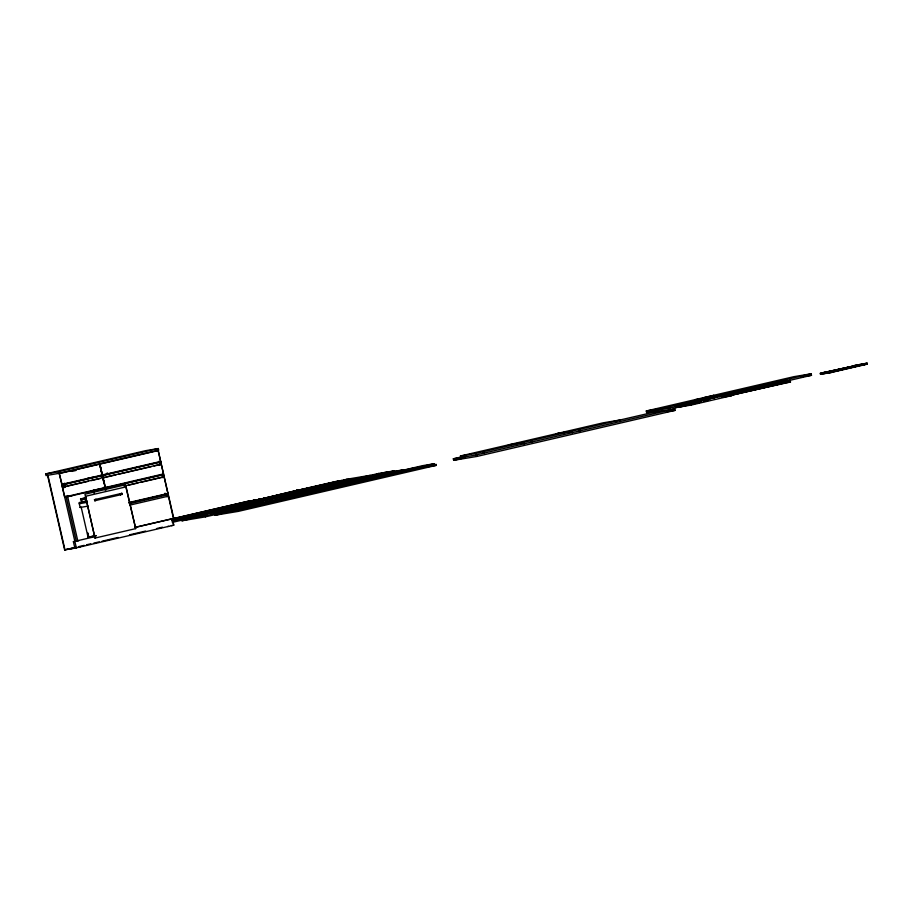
<?xml version="1.0" encoding="UTF-8"?>
<svg xmlns="http://www.w3.org/2000/svg" width="913" height="913" viewBox="0 0 913 913"><rect width="100%" height="100%" fill="white"/><g stroke="black" fill="none" stroke-linecap="round" stroke-linejoin="round"><path stroke-width="1.37" d="M126.028 486.869L85.502 496.284L95.009 538.065L84.966 494.207L125.366 484.814L126.028 487.302L126.017 486.663M102.998 478.013L102.952 477.431M105.212 487.462L105.817 490.224M105.349 487.736L102.941 477.636M105.52 487.702L103.032 477.921M164.112 476.54L163.963 476.826M168.391 496.147L129.646 505.151M678.359 405.749C678.952 408.647 677.423 404.071 675.278 406.159L675.62 407.655L691.221 405.064L731.553 395.683L731.21 394.176M678.382 405.646C680.55 403.341 681.714 408.453 681.258 405.167L790.144 380.481L790.487 381.988L726.657 396.185M726.874 394.918L727.17 396.094L726.326 395.009M784.45 382.079L784.438 381.497M102.13 474.634L102.598 475.137L102.359 474.543M680.756 405.68L721.601 395.786M719.524 396.082L719.752 396.687M677.834 406.182L717.47 396.995M45.65 473.915L145.726 450.645L158.337 448.545L158.725 450.212L58.637 473.482L58.261 471.816L45.65 473.915L46.027 475.582L59.231 473.299L76.338 547.834M58.261 471.816L158.337 448.545M71.887 471.416L76.007 470.457M163.37 474.475L64.743 497.402L61.822 484.381L160.734 461.407M61.924 484.803L160.54 461.875M61.958 484.963L160.517 462.046M62.438 487.051L161.339 464.078M67.06 486.241L88.413 481.277M91.083 480.649L100.304 478.503M104.322 477.579L105.178 477.373M106.65 477.031L116.134 474.828M118.838 474.201L151.353 466.646M154.069 466.007L156.774 465.379M158.132 465.071L159.102 464.843M64.709 496.98L163.495 473.915M105.349 488.147L163.404 474.646M123.997 486.013L164.123 476.632M128.493 485.214L137.977 483.011M140.693 482.384L161.989 477.431M86.187 498.92L80.766 499.868L80.561 498.955L86.084 497.676M80.766 499.868L81.417 499.719M86.484 498.875L85.537 499.08L85.331 498.156L80.561 498.955M79.522 503.645L79.294 502.641L86.016 501.089M94.484 499.651L121.886 493.328L122.125 494.412L94.735 500.735L94.484 499.651L95.34 500.632L94.735 500.735M88.047 506.133L80.139 507.457L79.283 503.702L80.333 503.462M80.139 507.457L81.189 507.206M129.03 502.492L167.969 493.454M129.075 502.915L167.866 493.899M129.11 503.086L167.809 493.91M129.635 503.577L166.04 495.108M81.268 507.525L88.082 537.312L95.876 535.509M87.762 533.124L88.687 537.186L91.494 536.536M135.215 527.303L172.26 518.687L173.744 525.192L74.877 548.177L73.394 541.671L95.431 536.547M135.044 527.452L247.982 501.237L249.477 500.986L249.706 501.979M171.724 519.075L249.477 500.986M171.439 519.383L212.957 509.968L210.686 510.869M210.572 511.326L210.835 510.207L213.676 510.858M269.951 497.539L252.639 500.484L211.428 510.595M254.031 501.18L253.803 500.176L256.427 500.198M172.237 519.451L215.171 509.568M301.473 489.391L214.041 510.219M302.146 489.859L302.009 489.208L336.441 481.322L338.095 481.562M171.496 519.748L217.967 509.625M218.903 508.861L218.298 509.511M219.154 508.781L341.428 480.489M172.317 519.702L218.036 509.089L225.876 507.788L226.104 508.815M218.663 508.929L219.337 508.792M307.225 489.014L307.179 488.352L346.826 479.234L370.199 475.331L370.427 476.335M171.952 520.033L310.854 487.884M347.088 479.987L311.219 488.227M95.009 538.065L135.695 528.627L126.051 486.663M349.28 479.656L349.656 479.04L172.066 520.296L189.151 516.861M175.182 519.817L203.633 513.197M206.349 512.57L211.77 511.314M214.475 510.675L218.538 509.739M223.034 508.689L222.441 508.301M226.276 507.936L242.801 504.09M245.563 503.451L251.064 502.173M253.825 501.534L263.458 499.297M265.797 498.11L265.318 498.897L264.154 498.452M306.003 489.391L265.238 498.76L263.595 498.475M343.334 480.649L344.76 479.896L343.334 480.649L345.468 480.774M174.063 520.09L191.673 515.993M194.389 515.366L199.799 514.11M206.578 512.535L220.124 509.386M223.263 508.655L222.669 508.267M220.649 509.089L224.084 507.97M225.134 508.221L243.029 504.056M245.791 503.417L263.697 499.251M267.189 498.43L266.585 498.042M269.05 497.996L311.196 488.352M346.826 480.067L312.748 487.976L306.677 488.581M191.639 516.267L197.288 514.966M199.993 514.339L224.381 508.678M225.739 508.358L226.47 508.199M226.686 507.594L240.176 504.992M242.926 504.341L267.714 498.589M269.278 497.562L269.324 498.224L270.431 497.459L270.659 498.464M269.769 497.448L272.336 497.539M273.455 497.265L291.361 493.1M293.883 492.506L312.018 488.307M316.035 487.907L313.307 487.359L313.399 487.976L314.506 487.211L314.734 488.215M316.777 487.177L346.13 480.352M180.888 519.052L183.65 518.401M185.407 518.036L185.156 519.143L183.616 519.406L183.878 518.287L236.718 506.007L238.361 506.247M238.613 506.087L291.338 493.305L292.993 493.556M294.659 492.643L292.753 493.511L326.489 485.145L328.132 485.385M249.26 504.923L249.021 503.919L238.932 505.608L185.111 518.116L185.339 519.12L198.201 516.792M347.1 482.075L343.094 482.224L350.877 480.923L328.703 484.735L294.363 492.723L294.591 493.716M676.636 406.65L646.621 412.493L646.278 410.987L694.337 399.826L712.3 396.778L811.155 373.794L811.497 375.3L723.29 395.786M695.147 399.632L794.002 376.658L811.155 373.794M394.77 471.77L394.542 470.777L377.811 473.63L172.158 521.369L172.386 522.373L183.456 519.794M238.852 506.144L238.133 506.201L240.039 505.334M240.153 505.836L239.777 506.453M183.878 518.287L195.211 516.427L249.215 503.896L259.315 502.207L259.543 503.211M238.498 505.597L249.842 503.736L303.846 491.194M338.985 483.023L304.463 491.034L304.691 492.039M221.962 513.015L205.345 516.872L181.961 520.775L181.733 519.771L184.506 519.132M334.078 484.358L339.613 483.068M335.242 484.05L385.788 472.295M386.758 472.067L386.199 472.717M646.278 410.987L661.936 408.385L711.478 396.961L711.832 398.467M205.505 514.715L205.733 515.719L195.633 517.397L195.405 516.404L259.315 502.207M250.253 504.706L250.025 503.702L313.946 489.505L314.175 490.509M293.13 492.894L314.757 489.322L349.086 481.345L349.314 482.338M350.387 481.037L350.124 482.155L347.533 482.589M350.877 480.923L394.542 470.777M200.963 516.153L203.725 515.514M213.574 513.232L216.335 512.592M646.621 412.493L656.23 410.257M181.961 520.775L188.888 519.166M343.505 483.171L346.221 482.532M382.741 474.052L385.446 473.413M464.945 456.546L460.791 457.504L460.437 456.009L507.525 445.065L524.062 442.303L524.404 443.809M508.336 444.871L555.412 433.937L571.949 431.176L572.291 432.671M675.278 406.159L715.609 396.778L732.021 393.994L732.363 395.489M716.431 396.596L777.146 383.015M181.733 519.771L205.105 515.879L403.158 469.841L403.386 470.834M229.357 511.326L229.129 510.333L239.16 508.119L237.243 508.438L237.471 509.443M719.684 396.539L776.358 383.3M460.437 456.009L475.867 453.43L524.062 442.303M571.949 431.176L523.754 442.303L524.096 443.809M465.79 455.907L453.327 458.805L453.67 460.312L477.043 456.409L675.095 410.371L674.753 408.876L651.38 412.767L571.641 431.176L556.222 433.743L603.299 422.799L619.836 420.037L620.178 421.544M820.296 373.303L867.122 363.112L867.35 364.116L831.07 372.55L820.525 374.307L820.296 373.303L867.122 363.112M214.692 514.281L238.065 510.378L436.117 464.34L436.346 465.345L238.304 511.383L214.92 515.274L214.692 514.281L231.309 510.413M234.082 509.774L238.236 508.803M241.009 508.164L246.544 506.875M257.626 504.296L270.088 501.397M281.17 498.829L289.478 496.889M292.251 496.25L297.786 494.96M304.714 493.351L313.022 491.422M319.949 489.813L412.744 468.243L412.973 469.236M728.369 394.941L742.201 391.723M744.974 391.084L790.144 380.481M828.091 371.831L859.658 364.538L859.886 365.542L829.118 372.698L828.89 371.694M336.908 486.287L342.455 485.008M381.235 475.993L385.389 475.022M678.051 406.993L683.563 405.726M233.979 510.378L236.684 509.751M238.464 509.226L238.692 510.219L222.156 512.98L221.927 511.976L238.464 509.226L335.858 486.583L336.087 487.576M319.322 489.334L336.669 486.389L434.074 463.747L434.303 464.751M675.62 407.655L683.769 405.863M47.533 475.251L64.629 549.888L75.962 547.275M78.358 546.693L84.201 545.358M86.598 544.776L90.718 543.817M93.811 543.121L99.3 541.843M102.051 541.215L118.176 537.437M129.509 534.824L145.646 531.058M156.968 528.444L162.491 527.2M376.316 477.488L379.066 476.848M688.276 404.847L678.142 406.981M68.795 549.044L72.606 548.165M681.098 406.742L689.201 404.858M691.894 404.242L701.31 402.051M703.957 401.435L708.032 400.487M731.324 395.135L740.534 392.967M743.011 392.35L751.342 390.422M754.846 389.668L779.759 383.871M820.525 374.307L830.67 371.99M833.341 371.374L842.699 369.194M845.381 368.578L856.816 365.873L856.577 364.869M214.92 515.274L221.848 513.665M726.714 396.436L784.872 382.924L781.517 383.483M828.319 372.824L859.076 365.679L858.848 364.675M453.67 460.312L464.751 457.733M674.753 408.876L476.209 454.936L475.867 453.43M102.302 475.068L107.506 474.201L107.198 472.866M98.878 476.027L101.48 475.593M87.831 478.172L96.926 476.654M66.672 483.513L69.274 483.08M97.862 489.277L104.356 488.193M105.303 487.976L105.189 487.451M125.366 484.814L135.695 528.627M93.309 490.327L99.814 489.242M66.957 496.546L72.15 495.679M860.765 365.211L867.35 364.116M856.074 366.181L864.052 364.846L863.824 363.842L854.511 365.394L854.739 366.398M800.952 377.058L803.588 376.613M806.225 376.179L811.497 375.3M784.393 381.44L780.535 382.079L780.843 383.015M121.886 493.328L121.269 493.431L122.125 494.412M786.276 382.684L790.487 381.988M712.151 395.717L714.069 395.397L704.037 397.612M82.843 501.865L85.651 501.397M79.294 502.641L87.192 501.328M79.283 503.702L87.42 502.333M722.286 397.178L725.607 396.619M722.742 397.155L731.553 395.683M165.185 494.161L165.07 493.134M164.945 495.36L164.819 494.253M666.844 411.752L675.095 410.371M453.327 458.805L476.7 454.902L477.043 456.409M434.074 463.747L422.73 465.641L325.325 488.284L325.564 489.288M382.307 473.368L403.158 469.841M414.114 468.015L420.996 466.863M381.817 473.482L384.419 473.048M387.203 472.58L389.794 472.147M346.963 479.485L345.548 480.249M346.598 480.101L345.182 480.854M425.344 467.171L436.346 465.345M302.009 489.208L303.538 488.957L303.721 490.053M338.643 483.513L342.409 482.372M298.231 490.475L296.577 490.235M298.346 489.939L298.836 489.825M301.632 489.825L305.376 489.174M308.879 488.215L311.025 488.261M298.414 490.475L299.829 489.722M302.705 489.242L304.234 488.991M309.427 488.638L310.968 488.387M253.803 500.176L271.846 497.653M261.015 499.457L262.556 499.206M265.421 498.726L266.961 498.475M261.301 499.537L261.392 498.852M268.388 498.35L265.512 498.863L265.352 498.19M269.461 498.601L271.469 498.27L271.252 497.231M210.344 510.321L227.771 507.902M209.18 510.595L205.596 511.2L208.096 511.303M206.201 511.588L208.586 511.189M218.789 509.397L214.897 509.5M224.313 508.598L221.859 508.45L222.213 508.918M172.409 520.752L173.265 521.095M183.502 518.904L185.522 518.538M89.063 537.084L95.876 535.805M88.082 537.312L95.991 535.999M74.626 541.375L78.826 540.724M73.394 541.671L77.753 540.747L67.402 495.542M171.393 525.637L172.443 525.454M173.744 525.192L172.021 518.732L173.79 518.447L158.086 450.326M159.946 527.794L160.996 527.611M167.57 526.516L168.631 526.345M79.18 547.07L80.23 546.887M66.432 549.489L76.418 547.777M64.629 549.888L74.877 548.177M777.739 382.981L779.93 382.182L780.022 383.038M721.008 395.888L721.099 396.733M61.993 484.244L59.288 473.55L158.246 450.566L173.447 518.504M167.935 493.34L167.775 493.477M102.484 474.828L99.62 464.169L104.139 483.879M102.142 474.897L99.974 464.112M830.841 371.545L831.07 372.55M712.3 396.778L712.642 398.273M690.867 403.557L691.221 405.064M669.514 406.719L669.868 408.214M668.019 406.97L668.373 408.465M661.936 408.385L662.279 409.88M579.823 429.35L580.166 430.845L579.047 431.027L578.705 429.532M531.925 440.477L532.279 441.972L531.161 442.166L530.818 440.659M484.038 451.604L484.381 453.11L483.274 453.293L482.931 451.798M379.021 474.406L378.792 473.402L378.416 474.018M349.394 480.158L349.177 479.12L347.75 479.884M346.826 479.234L347.054 480.227M342.717 482.84L341.93 482.475L342.158 483.479M342.124 482.452L342.352 483.445M340.412 481.665L338.164 481.037L339.819 481.277M336.361 481.847L334.831 482.11M336.669 486.389L336.908 487.394M334.147 483.776L334.375 484.78M328.703 484.735L328.931 485.739M315.179 487.565L312.862 487.428L313.227 487.896M314.757 489.322L314.985 490.327M314.129 487.827L296.211 490.852M313.764 487.371L314.026 488.25M311.401 487.645L311.675 488.238M310.294 487.919L310.523 488.911M310.1 487.953L310.329 488.946M309.359 488.101L309.61 489.014M308.72 488.09L308.765 488.752M308.32 489.288L308.08 488.284L219.748 509.203M307.898 488.318L308.126 489.311M307.03 489.037L306.985 488.375L305.57 489.14M305.319 489.3L305.262 488.672L303.732 488.923L303.903 490.019M304.953 488.832L305.193 489.745M304.725 488.877L305.01 489.779M304.657 491L304.885 492.004M303.242 489.094L303.47 490.041M303.013 489.128L303.287 490.064M302.523 489.242L302.26 489.322M299.498 490.749L299.27 489.756L254.898 500.45M299.076 489.79L299.304 490.783M298.117 489.973L297.855 490.053M297.067 490.121L297.296 491.126M293.781 493.91L293.552 492.906L239.742 505.414L239.971 506.418M271.481 497.197L270.762 497.345M270.008 497.414L269.814 498.11L269.529 497.494M268.787 497.676L269.095 498.27M266.847 497.973L267.064 499M266.356 498.087L266.596 499.137M266.174 498.167L266.402 499.171M265.603 498.144L265.809 498.783M265.124 498.224L265.318 498.897M264.873 498.304L265.067 498.932M264.644 498.338L265.055 499.343M264.633 498.372L264.861 499.377M262.179 498.783L262.339 499.845M261.951 498.818L262.157 499.879M261.198 498.875L261.255 499.571M260.947 498.92L261.061 499.605L260.696 499.149M260.719 498.955L258.744 499.285M260.467 499.034L260.65 500.073M260.228 499.069L260.456 500.107M260.125 502.013L260.353 503.017M256.793 499.616L256.998 500.278M256.701 499.776L253.118 500.381L253.837 501.26M256.542 499.651L256.564 500.358M256.313 499.696L256.336 500.392M256.051 499.765L256.233 500.815M255.823 499.81L256.051 500.838M249.842 503.736L250.071 504.741M249.215 503.896L249.443 504.889M238.932 505.608L239.16 506.612M238.065 510.378L238.304 511.383M231.046 510.013L231.274 511.006M227.177 507.48L227.394 508.518M223.149 508.153L223.331 509.192M222.92 508.187L223.149 509.226M217.488 509.705L215.947 509.956M215.571 509.386L215.765 509.99M215.377 509.42L215.514 510.036M215.137 509.454L215.285 510.07M205.105 515.879L205.345 516.872M195.211 516.427L195.439 517.431M159.056 461.248L159.992 465.356M162.194 474.954L162.822 477.693M166.588 494.127L167.216 496.866M102.804 474.326L103.74 478.435M105.623 486.652L106.25 489.391M99.791 464.135L104.299 483.844M101.343 474.669L101.971 477.408M104.162 486.994L104.79 489.733M93.423 490.452L94.05 493.225M86.997 501.18L87.226 502.184M85.617 498.11L85.833 499.023M81.577 499.696L82.113 502.024M87.876 533.101L88.801 537.164M64.572 483.217L65.519 487.325M63.111 483.548L64.058 487.668M65.941 495.885L76.293 541.089M47.887 475.194L64.971 549.831M833.067 370.998L823.754 372.55L823.983 373.554L833.295 372.002L833.067 370.998M120.573 493.613L120.459 494.755L120.573 493.613M95.899 499.354L95.785 500.495L95.899 499.354"/></g></svg>
